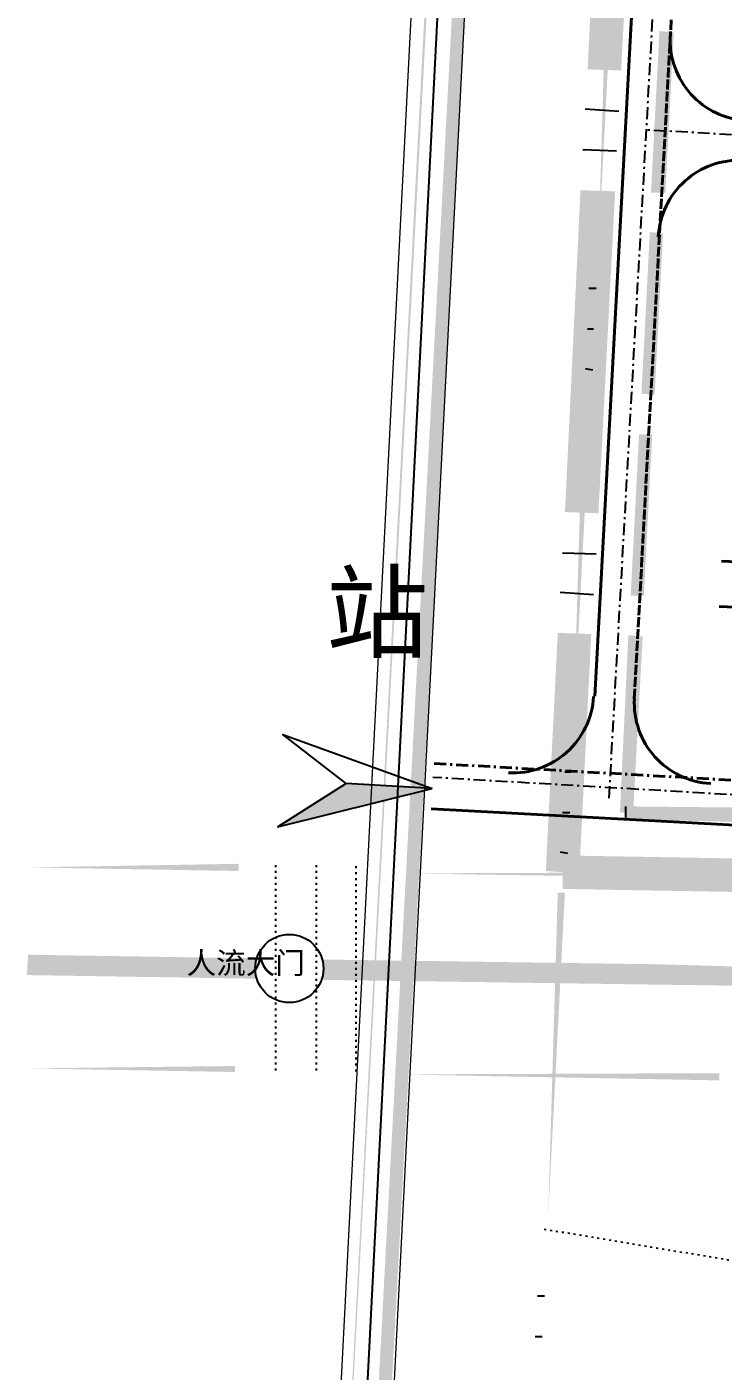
# Model space of a CAD drawing. Header units: metres. Extents: x 110 to 500, y 133 to 419.
# Drawn here: x 110.2 to 145.2, y 255.4 to 322.8 of the extents above; entities that cross this region are included whole.
import ezdxf

# ---------------------------------------------------------------- set-up
doc = ezdxf.new("R2010")
doc.units = ezdxf.units.M
for name, pattern in [('DASHDOT', [1, 0.6, -0.2, 0, -0.2]), ('DASHED', [0.6, 0.5, -0.1]), ('DOT', [0.2, 0, -0.2])]:
    doc.linetypes.add(name, pattern=pattern)
for name, color, linetype in [('PDF_0', 7, 'Continuous'), ('PDF_0-道路边线', 7, 'Continuous'), ('PDF_0高压线', 7, 'Continuous'), ('PDF_c- 现状道路', 7, 'Continuous'), ('PDF_d-道路中心线', 7, 'Continuous'), ('PDF_d-道路红线', 7, 'Continuous'), ('PDF_DOTE', 7, 'Continuous'), ('PDF_PP-COM', 7, 'Continuous'), ('PDF_ROAD-CENT', 7, 'Continuous'), ('PDF_绿线', 7, 'Continuous')]:
    doc.layers.add(name, color=color, linetype=linetype)
doc.styles.add('CHINESE', font='宋体')

msp = doc.modelspace()

# ---------------------------------------------------------------- hatches: boundary and pattern name
at = {"layer": 'PDF_0'}
for points in [[(124.4, 189.5), (125.06, 189.44), (135.08, 376.58), (134.42, 376.64)], [(138.38, 320.66), (140.06, 320.6), (140.9, 336.74), (139.16, 336.86)], [(141.56, 314.48), (142.28, 314.48), (142.7, 322.52), (141.98, 322.58)], [(137.24, 298.46), (138.92, 298.4), (139.76, 314.54), (138.02, 314.6)], [(141.08, 304.4), (141.74, 304.34), (142.16, 312.44), (141.5, 312.5)], [(140.54, 294.26), (141.2, 294.26), (141.62, 302.36), (140.96, 302.36)], [(136.28, 280.46), (137.96, 280.34), (138.56, 292.34), (136.88, 292.4)], [(140, 283.4), (140.66, 283.34), (141.14, 292.22), (140.42, 292.28)], [(140.3, 283.04), (146.06, 282.92), (146.06, 283.64), (140.3, 283.7)], [(137.12, 279.56), (147.44, 279.38), (147.44, 281.06), (137.12, 281.24)]]:
    msp.add_hatch(color=7, dxfattribs=at).paths.add_polyline_path(points)
at = {"layer": 'PDF_0高压线'}
for points in [[(110.24, 275.24), (121.7, 275.06), (121.76, 276.08), (110.3, 276.26)], [(125.12, 275), (141.98, 274.76), (146.18, 274.7), (146.18, 275.66), (141.98, 275.78), (125.12, 276.02)]]:
    msp.add_hatch(color=7, dxfattribs=at).paths.add_polyline_path(points)
at = {"layer": 'PDF_c- 现状道路'}
for points in [[(120.62, 142.46), (131.12, 338.72), (135.32, 419.3), (131, 338.72)], [(122.3, 142.46), (132.8, 338.66), (134.84, 376.64), (132.68, 338.66)]]:
    msp.add_hatch(color=7, dxfattribs=at).paths.add_polyline_path(points)
at = {"layer": 'PDF_PP-COM'}
msp.add_hatch(color=7, dxfattribs=at).paths.add_polyline_path([(122.84, 282.68), (130.58, 284.6), (126.26, 284.84), (125.9, 284.6)])
at = {"layer": 'PDF_绿线'}
for points in [[(138.56, 311.72), (138.92, 311.66), (139.4, 327.86), (138.56, 311.72), (139.4, 327.86), (139.76, 327.86), (138.92, 311.66)], [(137.3, 287.48), (137.66, 287.42), (138.14, 303.62), (137.3, 287.48), (138.14, 303.62), (138.5, 303.62), (137.66, 287.42)], [(110.3, 281), (110.3, 280.64), (120.86, 280.82), (110.3, 281), (120.86, 280.82), (120.86, 280.46), (110.3, 280.64)], [(128.96, 280.7), (128.96, 280.34), (145.16, 280.4), (128.96, 280.7), (145.16, 280.4), (145.16, 280.1), (128.96, 280.34)], [(136.1, 263.18), (136.4, 263.18), (136.88, 279.38), (136.1, 263.18), (136.88, 279.38), (137.24, 279.38), (136.4, 263.18)], [(110.3, 270.86), (110.3, 270.56), (120.68, 270.68), (110.3, 270.86), (120.68, 270.68), (120.68, 270.38), (110.3, 270.56)], [(128.78, 270.56), (128.78, 270.26), (144.98, 270.32), (128.78, 270.56), (144.98, 270.32), (144.98, 269.96), (128.78, 270.26)]]:
    msp.add_hatch(color=7, dxfattribs=at).paths.add_polyline_path(points)

# ---------------------------------------------------------------- linework, layer by layer
at = {"layer": 'PDF_0', "color": 1}
for points in [[(138.26, 318.68), (139.94, 318.56)], [(138.14, 316.64), (139.82, 316.58)], [(137.12, 296.42), (138.8, 296.36)], [(137, 294.44), (138.68, 294.32)]]:
    msp.add_lwpolyline(points, dxfattribs=at)
at = {"layer": 'PDF_0', "color": 2}
msp.add_lwpolyline([(140.3, 283.04), (140.3, 283.7)], dxfattribs=at)
at = {"layer": 'PDF_0-道路边线', "color": 3, "lineweight": 40}
for points in [[(138.74, 289.22), (143.42, 375.98)], [(275.78, 275.78), (130.52, 283.58)]]:
    msp.add_lwpolyline(points, dxfattribs=at)
at = {"layer": 'PDF_0-道路边线', "color": 3, "linetype": 'DASHED', "lineweight": 40}
msp.add_lwpolyline([(140.72, 289.1), (145.11, 369.799)], dxfattribs=at)
at = {"layer": 'PDF_0-道路边线', "color": 3, "linetype": 'DASHDOT', "lineweight": 40}
msp.add_lwpolyline([(276.26, 277.76), (130.653, 285.851)], dxfattribs=at)
at = {"layer": 'PDF_0-道路边线', "color": 3, "lineweight": 40}
for centre, start, end in [((146.57, 322.13), 176.91832, -93.08132), ((145.97, 312.05), 86.91812, 176.91848), ((134.63, 289.43), -93.08188, -3.08152), ((144.77, 288.89), 176.91832, -93.08132)]:
    msp.add_arc(centre, 4.05, start, end, dxfattribs=at)
at = {"layer": 'PDF_0高压线', "color": 1}
msp.add_circle((123.41, 275.57), 1.71, dxfattribs=at)
at = {"layer": 'PDF_d-道路中心线', "color": 1}
msp.add_lwpolyline([(135.74, 419.3), (121.76, 146.18), (121.58, 142.46)], dxfattribs=at)
at = {"layer": 'PDF_d-道路红线', "color": 5, "lineweight": 5}
for points in [[(134.42, 419.3), (120.44, 146.24), (120.26, 142.46)], [(140.18, 380.54), (134.9, 375.74), (129.44, 270.02)], [(129.44, 270.02), (123.14, 146.12), (122.96, 142.46)]]:
    msp.add_lwpolyline(points, dxfattribs=at)
at = {"layer": 'PDF_DOTE', "color": 1, "lineweight": 40}
for points in [[(145.1, 296), (179.268, 294.576)], [(144.98, 293.72), (179.138, 292.297)]]:
    msp.add_lwpolyline(points, dxfattribs=at)
at = {"layer": 'PDF_PP-COM', "color": 6}
for points in [[(130.58, 284.6), (126.26, 284.84), (123.08, 287.3)], [(130.58, 284.6), (126.26, 284.84), (122.84, 282.68)]]:
    msp.add_lwpolyline(points, close=True, dxfattribs=at)
at = {"layer": 'PDF_PP-COM', "color": 4}
msp.add_circle((170.81, 345.106), 30.334, dxfattribs=at)
at = {"layer": 'PDF_ROAD-CENT', "color": 6, "linetype": 'DASHDOT'}
for points in [[(139.46, 284.12), (144.531, 374.888)], [(270.8, 310.34), (141.275, 317.626)], [(276.02, 276.74), (130.612, 285.152)]]:
    msp.add_lwpolyline(points, dxfattribs=at)
at = {"layer": 'PDF_绿线', "color": 3}
for points in [[(138.44, 309.68), (138.8, 309.68)], [(138.38, 307.64), (138.68, 307.64)], [(138.26, 305.66), (138.62, 305.6)], [(137.24, 285.44), (137.54, 285.44)], [(137.12, 283.4), (137.48, 283.4)], [(137, 281.42), (137.36, 281.36)], [(135.86, 259.16), (136.22, 259.16)], [(135.74, 257.12), (136.1, 257.12)]]:
    msp.add_lwpolyline(points, dxfattribs=at)
at = {"layer": 'PDF_绿线', "color": 3, "linetype": 'DOT'}
for points in [[(122.72, 280.76), (122.72, 270.32)], [(124.76, 280.76), (124.76, 270.32)], [(126.74, 280.7), (126.74, 270.26)], [(136.197, 262.504), (452.9, 209.72)]]:
    msp.add_lwpolyline(points, dxfattribs=at)

# ---------------------------------------------------------------- texts
at = {"attachment_point": 7, "style": 'CHINESE'}
for s, insert, char_height in [('站', (125.24, 291.136), 3.774), ('人流大门', (118.256, 275.186), 1.087)]:
    msp.add_mtext(s, dxfattribs=dict(at, insert=insert, char_height=char_height))

doc.saveas('drawing.dxf')
